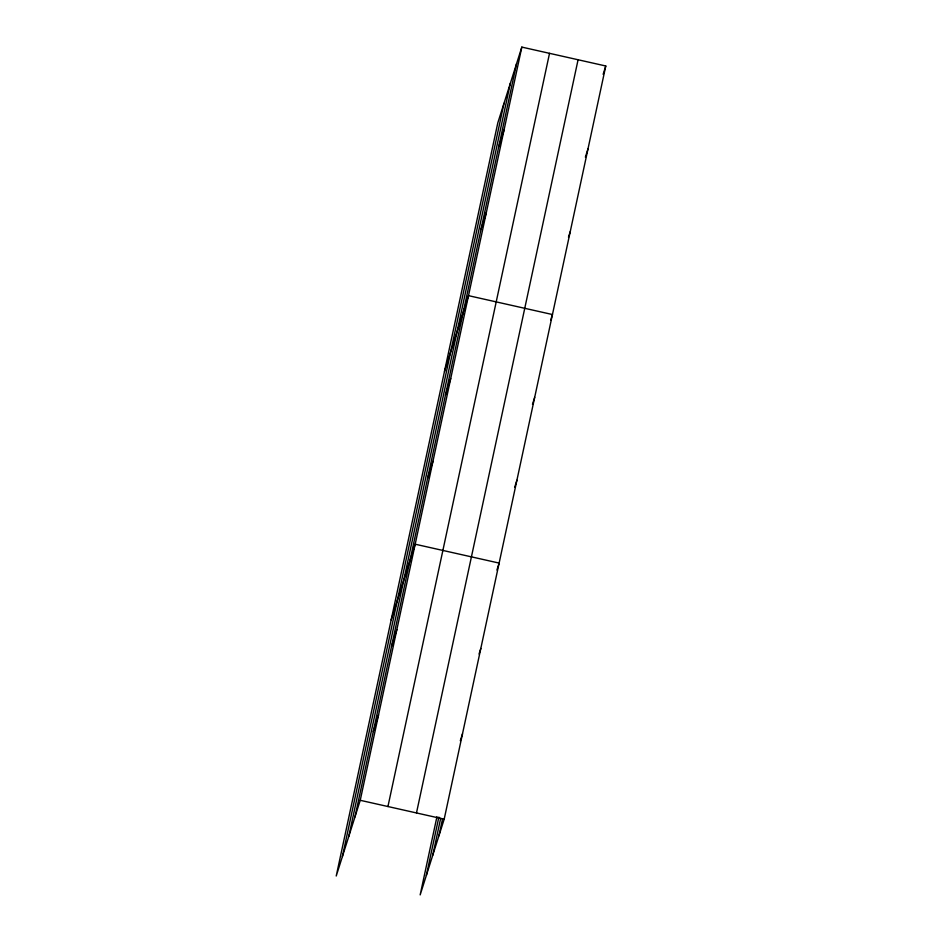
<?xml version="1.0" encoding="UTF-8"?>
<svg xmlns="http://www.w3.org/2000/svg" width="942" height="942" viewBox="0 0 942 942"><rect width="100%" height="100%" fill="white"/><g stroke="black" fill="none" stroke-linecap="round" stroke-linejoin="round"><path stroke-width="1.41" d="M342.405 856.525L503.994 103.326M348.775 836.437L510.364 83.237M354.957 816.949L516.546 63.75M521.833 47.1L497.812 122.825L336.223 876.013L360.233 800.3L521.833 47.1L605.777 65.987L444.188 819.175L420.167 894.9L436.958 816.655M387.939 806.529L549.527 53.329M416.482 812.946L578.082 59.746M426.361 875.401L438.866 817.079M432.731 855.324L440.668 818.327M438.913 835.825L442.575 818.751M498.777 146.599L504.052 129.949M480.997 229.448L486.284 212.798M444.483 371.372L468.504 295.658L552.459 314.534L550.693 320.092M445.448 395.157L450.723 378.507M427.668 478.006L432.955 461.356M391.154 619.93L415.175 544.205L499.13 563.092L496.929 570.028M391.589 646.224L396.865 629.574M373.267 731.581L378.554 714.931M603.139 74.312L605.777 65.987M585.371 157.161L588.008 148.836M568.473 237.231L570.228 231.685M532.477 404.33L534.679 397.394M514.709 487.179L516.911 480.243M479.054 654.007L480.82 648.449M460.308 740.753L462.51 733.818M360.233 800.3L444.188 819.175"/></g></svg>
